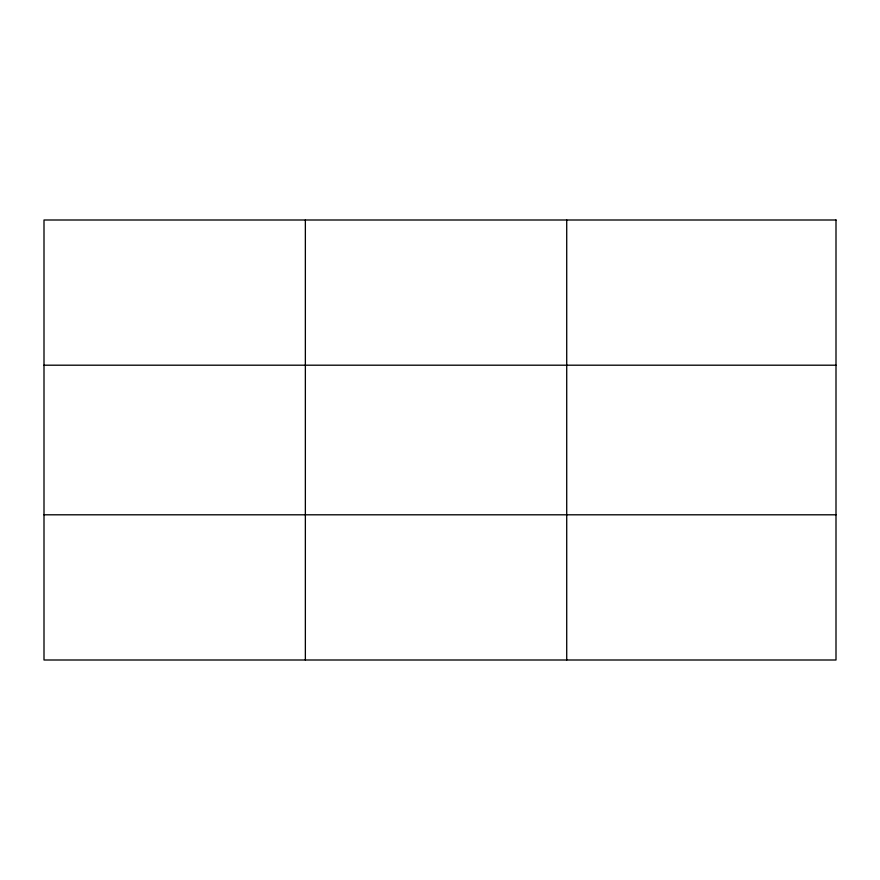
<?xml version="1.0" encoding="UTF-8"?>
<svg xmlns="http://www.w3.org/2000/svg" width="880" height="880" viewBox="0 0 880 880"><rect width="100%" height="100%" fill="white"/><g stroke="black" fill="none" stroke-linecap="round" stroke-linejoin="round"><path stroke-width="1.32" d="M305.36 660L305.36 220M566.72 660L566.72 220M44 365.2L836 365.2M44 514.8L836 514.8M836 220L44 220L44 660L836 660L836 220"/></g></svg>
